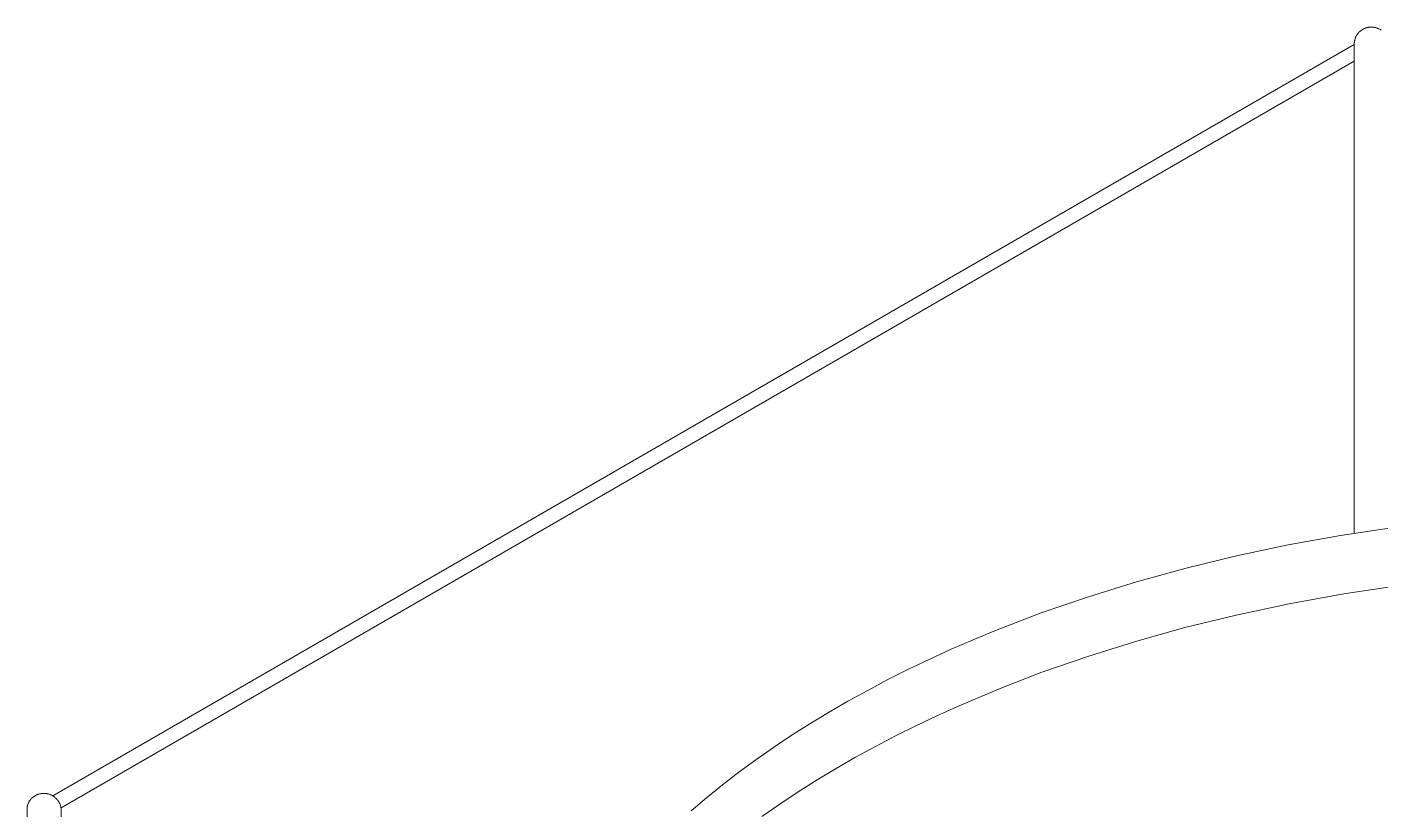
# Model space of a CAD drawing. Header units: millimetres. Extents: x 8434 to 10928, y 788 to 2545.
# Drawn here: x 10473.4 to 10641.8, y 2178.8 to 2276.2 of the extents above; entities that cross this region are included whole.
import ezdxf

# ---------------------------------------------------------------- set-up
doc = ezdxf.new("R2010")
doc.units = ezdxf.units.MM
doc.layers.add('ZANO_R', color=7, linetype='Continuous', lineweight=0)

msp = doc.modelspace()

# ---------------------------------------------------------------- linework, layer by layer
at = {"layer": 'ZANO_R'}
for p, q in [((10640.04, 2276.14), (10640.11, 2276.16)), ((10640.11, 2276.16), (10640.18, 2276.18)), ((10640.18, 2276.18), (10640.25, 2276.19)), ((10640.25, 2276.19), (10640.32, 2276.21)), ((10640.32, 2276.21), (10640.4, 2276.21)), ((10640.4, 2276.21), (10640.47, 2276.22)), ((10640.47, 2276.22), (10640.54, 2276.23)), ((10640.54, 2276.23), (10640.62, 2276.23)), ((10640.62, 2276.23), (10640.69, 2276.23)), ((10640.69, 2276.23), (10640.76, 2276.23)), ((10640.76, 2276.23), (10640.84, 2276.22)), ((10640.84, 2276.22), (10640.91, 2276.21)), ((10640.91, 2276.21), (10640.98, 2276.2)), ((10640.98, 2276.2), (10641.05, 2276.19)), ((10641.05, 2276.19), (10641.13, 2276.17)), ((10641.13, 2276.17), (10641.2, 2276.15)), ((10641.2, 2276.15), (10641.27, 2276.13)), ((10638.54, 2274.4), (10638.56, 2274.47)), ((10638.56, 2274.47), (10638.57, 2274.55)), ((10638.57, 2274.55), (10638.59, 2274.62)), ((10638.59, 2274.62), (10638.6, 2274.69)), ((10638.6, 2274.69), (10638.63, 2274.76)), ((10638.63, 2274.76), (10638.65, 2274.83)), ((10638.65, 2274.83), (10638.68, 2274.9)), ((10638.68, 2274.9), (10638.7, 2274.96)), ((10638.7, 2274.96), (10638.73, 2275.03)), ((10638.73, 2275.03), (10638.77, 2275.1)), ((10638.77, 2275.1), (10638.8, 2275.16)), ((10638.8, 2275.16), (10638.84, 2275.22)), ((10638.84, 2275.22), (10638.88, 2275.29)), ((10638.88, 2275.29), (10638.92, 2275.35)), ((10638.92, 2275.35), (10638.97, 2275.41)), ((10638.97, 2275.41), (10639.01, 2275.46)), ((10639.01, 2275.46), (10639.06, 2275.52)), ((10639.06, 2275.52), (10639.11, 2275.57)), ((10639.11, 2275.57), (10639.16, 2275.63)), ((10639.16, 2275.63), (10639.21, 2275.68)), ((10639.21, 2275.68), (10639.27, 2275.72)), ((10639.27, 2275.72), (10639.33, 2275.77)), ((10639.33, 2275.77), (10639.38, 2275.82)), ((10639.38, 2275.82), (10639.44, 2275.86)), ((10639.44, 2275.86), (10639.51, 2275.9)), ((10639.51, 2275.9), (10639.57, 2275.94)), ((10639.57, 2275.94), (10639.63, 2275.97)), ((10639.63, 2275.97), (10639.7, 2276.01)), ((10639.7, 2276.01), (10639.76, 2276.04)), ((10639.76, 2276.04), (10639.83, 2276.07)), ((10639.83, 2276.07), (10639.9, 2276.09)), ((10639.9, 2276.09), (10639.97, 2276.12)), ((10639.97, 2276.12), (10640.04, 2276.14)), ((10641.27, 2276.13), (10641.34, 2276.11)), ((10641.34, 2276.11), (10641.41, 2276.09)), ((10641.41, 2276.09), (10641.47, 2276.06)), ((10641.47, 2276.06), (10641.54, 2276.03)), ((10641.54, 2276.03), (10641.6, 2276)), ((10641.6, 2276), (10641.66, 2275.98)), ((10641.66, 2275.98), (10641.72, 2275.95)), ((10641.72, 2275.95), (10641.78, 2275.92)), ((10641.78, 2275.92), (10641.84, 2275.89)), ((10641.84, 2275.89), (10641.89, 2275.85)), ((10476.59, 2180.57), (10638.53, 2274.07)), ((10638.53, 2274.26), (10638.54, 2274.33)), ((10638.53, 2213.23), (10638.53, 2274.26)), ((10638.54, 2274.33), (10638.54, 2274.4)), ((10638.53, 2271.99), (10477.61, 2179.08)), ((10636.83, 2212.96), (10644.01, 2214.04)), ((10630.3, 2211.78), (10636.83, 2212.96)), ((10623.89, 2210.42), (10630.3, 2211.78)), ((10611.45, 2207.2), (10617.6, 2208.89)), ((10617.6, 2208.89), (10623.89, 2210.42)), ((10605.44, 2205.34), (10611.45, 2207.2)), ((10637.22, 2205.68), (10630.44, 2204.45)), ((10644.17, 2206.72), (10637.22, 2205.68)), ((10599.58, 2203.32), (10605.44, 2205.34)), ((10630.44, 2204.45), (10623.84, 2203.05)), ((10593.89, 2201.13), (10599.58, 2203.32)), ((10623.84, 2203.05), (10617.46, 2201.49)), ((10591.11, 2199.98), (10593.89, 2201.13)), ((10617.46, 2201.49), (10611.29, 2199.77)), ((10585.7, 2197.57), (10588.38, 2198.8)), ((10588.38, 2198.8), (10591.11, 2199.98)), ((10611.29, 2199.77), (10605.36, 2197.92)), ((10583.07, 2196.31), (10585.7, 2197.57)), ((10605.36, 2197.92), (10599.67, 2195.94)), ((10580.5, 2195.02), (10583.07, 2196.31)), ((10599.67, 2195.94), (10594.24, 2193.85)), ((10575.51, 2192.33), (10577.98, 2193.69)), ((10577.98, 2193.69), (10580.5, 2195.02)), ((10594.24, 2193.85), (10589.07, 2191.65)), ((10573.11, 2190.94), (10575.51, 2192.33)), ((10570.76, 2189.52), (10573.11, 2190.94)), ((10586.5, 2190.48), (10583.95, 2189.27)), ((10589.07, 2191.65), (10586.5, 2190.48)), ((10568.47, 2188.06), (10570.76, 2189.52)), ((10583.95, 2189.27), (10581.43, 2188.01)), ((10566.24, 2186.57), (10568.47, 2188.06)), ((10581.43, 2188.01), (10578.94, 2186.71)), ((10564.06, 2185.06), (10566.24, 2186.57)), ((10576.48, 2185.37), (10574.06, 2183.97)), ((10578.94, 2186.71), (10576.48, 2185.37)), ((10559.91, 2181.93), (10561.96, 2183.51)), ((10561.96, 2183.51), (10564.06, 2185.06)), ((10574.06, 2183.97), (10571.68, 2182.54)), ((10557.92, 2180.33), (10559.91, 2181.93)), ((10571.68, 2182.54), (10569.34, 2181.06)), ((10473.8, 2180.09), (10473.85, 2180.14)), ((10473.85, 2180.14), (10473.9, 2180.2)), ((10473.9, 2180.2), (10473.95, 2180.25)), ((10473.95, 2180.25), (10474, 2180.3)), ((10474, 2180.3), (10474.06, 2180.35)), ((10474.06, 2180.35), (10474.12, 2180.4)), ((10474.12, 2180.4), (10474.18, 2180.44)), ((10474.18, 2180.44), (10474.24, 2180.49)), ((10474.24, 2180.49), (10474.3, 2180.53)), ((10474.3, 2180.53), (10474.37, 2180.57)), ((10474.37, 2180.57), (10474.43, 2180.6)), ((10474.43, 2180.6), (10474.5, 2180.64)), ((10474.5, 2180.64), (10474.56, 2180.67)), ((10474.56, 2180.67), (10474.63, 2180.7)), ((10474.63, 2180.7), (10474.7, 2180.73)), ((10474.7, 2180.73), (10474.77, 2180.75)), ((10474.77, 2180.75), (10474.85, 2180.78)), ((10474.85, 2180.78), (10474.92, 2180.8)), ((10474.92, 2180.8), (10474.99, 2180.81)), ((10474.99, 2180.81), (10475.06, 2180.83)), ((10475.06, 2180.83), (10475.14, 2180.84)), ((10475.14, 2180.84), (10475.21, 2180.85)), ((10475.21, 2180.85), (10475.29, 2180.86)), ((10475.29, 2180.86), (10475.36, 2180.86)), ((10475.36, 2180.86), (10475.44, 2180.87)), ((10475.44, 2180.87), (10475.51, 2180.87)), ((10475.51, 2180.87), (10475.59, 2180.86)), ((10475.59, 2180.86), (10475.66, 2180.86)), ((10475.66, 2180.86), (10475.74, 2180.85)), ((10475.74, 2180.85), (10475.81, 2180.84)), ((10475.81, 2180.84), (10475.88, 2180.82)), ((10475.88, 2180.82), (10475.96, 2180.81)), ((10475.96, 2180.81), (10476.03, 2180.79)), ((10476.03, 2180.79), (10476.1, 2180.77)), ((10476.1, 2180.77), (10476.17, 2180.75)), ((10476.17, 2180.75), (10476.24, 2180.72)), ((10476.24, 2180.72), (10476.31, 2180.69)), ((10476.31, 2180.69), (10476.38, 2180.66)), ((10476.38, 2180.66), (10476.45, 2180.63)), ((10476.45, 2180.63), (10476.52, 2180.59)), ((10476.52, 2180.59), (10476.58, 2180.55)), ((10476.58, 2180.55), (10476.64, 2180.51)), ((10476.64, 2180.51), (10476.71, 2180.47)), ((10476.71, 2180.47), (10476.77, 2180.43)), ((10476.77, 2180.43), (10476.83, 2180.38)), ((10476.83, 2180.38), (10476.88, 2180.33)), ((10476.88, 2180.33), (10476.94, 2180.28)), ((10476.94, 2180.28), (10476.99, 2180.23)), ((10476.99, 2180.23), (10477.04, 2180.18)), ((10477.04, 2180.18), (10477.09, 2180.12)), ((10477.09, 2180.12), (10477.14, 2180.06)), ((10556.01, 2178.7), (10557.92, 2180.33)), ((10569.34, 2181.06), (10567.05, 2179.54)), ((10473.37, 2179.03), (10473.38, 2179.09)), ((10473.37, 2178.97), (10473.37, 2179.03)), ((10473.37, 2178.9), (10473.37, 2178.97)), ((10473.37, 2172.78), (10473.37, 2178.9)), ((10473.38, 2179.09), (10473.39, 2179.16)), ((10473.39, 2179.16), (10473.4, 2179.22)), ((10473.4, 2179.22), (10473.41, 2179.29)), ((10473.41, 2179.29), (10473.43, 2179.35)), ((10473.43, 2179.35), (10473.44, 2179.41)), ((10473.44, 2179.41), (10473.46, 2179.47)), ((10473.46, 2179.47), (10473.48, 2179.53)), ((10473.48, 2179.53), (10473.51, 2179.59)), ((10473.51, 2179.59), (10473.53, 2179.65)), ((10473.53, 2179.65), (10473.56, 2179.71)), ((10473.56, 2179.71), (10473.59, 2179.77)), ((10473.59, 2179.77), (10473.62, 2179.83)), ((10473.62, 2179.83), (10473.65, 2179.88)), ((10473.65, 2179.88), (10473.69, 2179.94)), ((10473.69, 2179.94), (10473.72, 2179.99)), ((10473.72, 2179.99), (10473.76, 2180.04)), ((10473.76, 2180.04), (10473.8, 2180.09)), ((10477.14, 2180.06), (10477.19, 2180.01)), ((10477.19, 2180.01), (10477.23, 2179.94)), ((10477.23, 2179.94), (10477.28, 2179.88)), ((10477.28, 2179.88), (10477.32, 2179.82)), ((10477.32, 2179.82), (10477.35, 2179.75)), ((10477.35, 2179.75), (10477.39, 2179.69)), ((10477.39, 2179.69), (10477.42, 2179.62)), ((10477.42, 2179.62), (10477.45, 2179.55)), ((10477.45, 2179.55), (10477.48, 2179.48)), ((10477.48, 2179.48), (10477.51, 2179.41)), ((10477.51, 2179.41), (10477.53, 2179.34)), ((10477.53, 2179.34), (10477.55, 2179.27)), ((10477.55, 2179.27), (10477.57, 2179.2)), ((10477.57, 2179.2), (10477.58, 2179.12)), ((10477.58, 2179.12), (10477.6, 2179.05)), ((10477.6, 2179.05), (10477.61, 2178.98)), ((10477.61, 2178.98), (10477.62, 2178.9)), ((10477.62, 2178.9), (10477.62, 2174.37)), ((10567.05, 2179.54), (10564.8, 2177.97))]:
    msp.add_line(p, q, dxfattribs=at)

doc.saveas('drawing.dxf')
